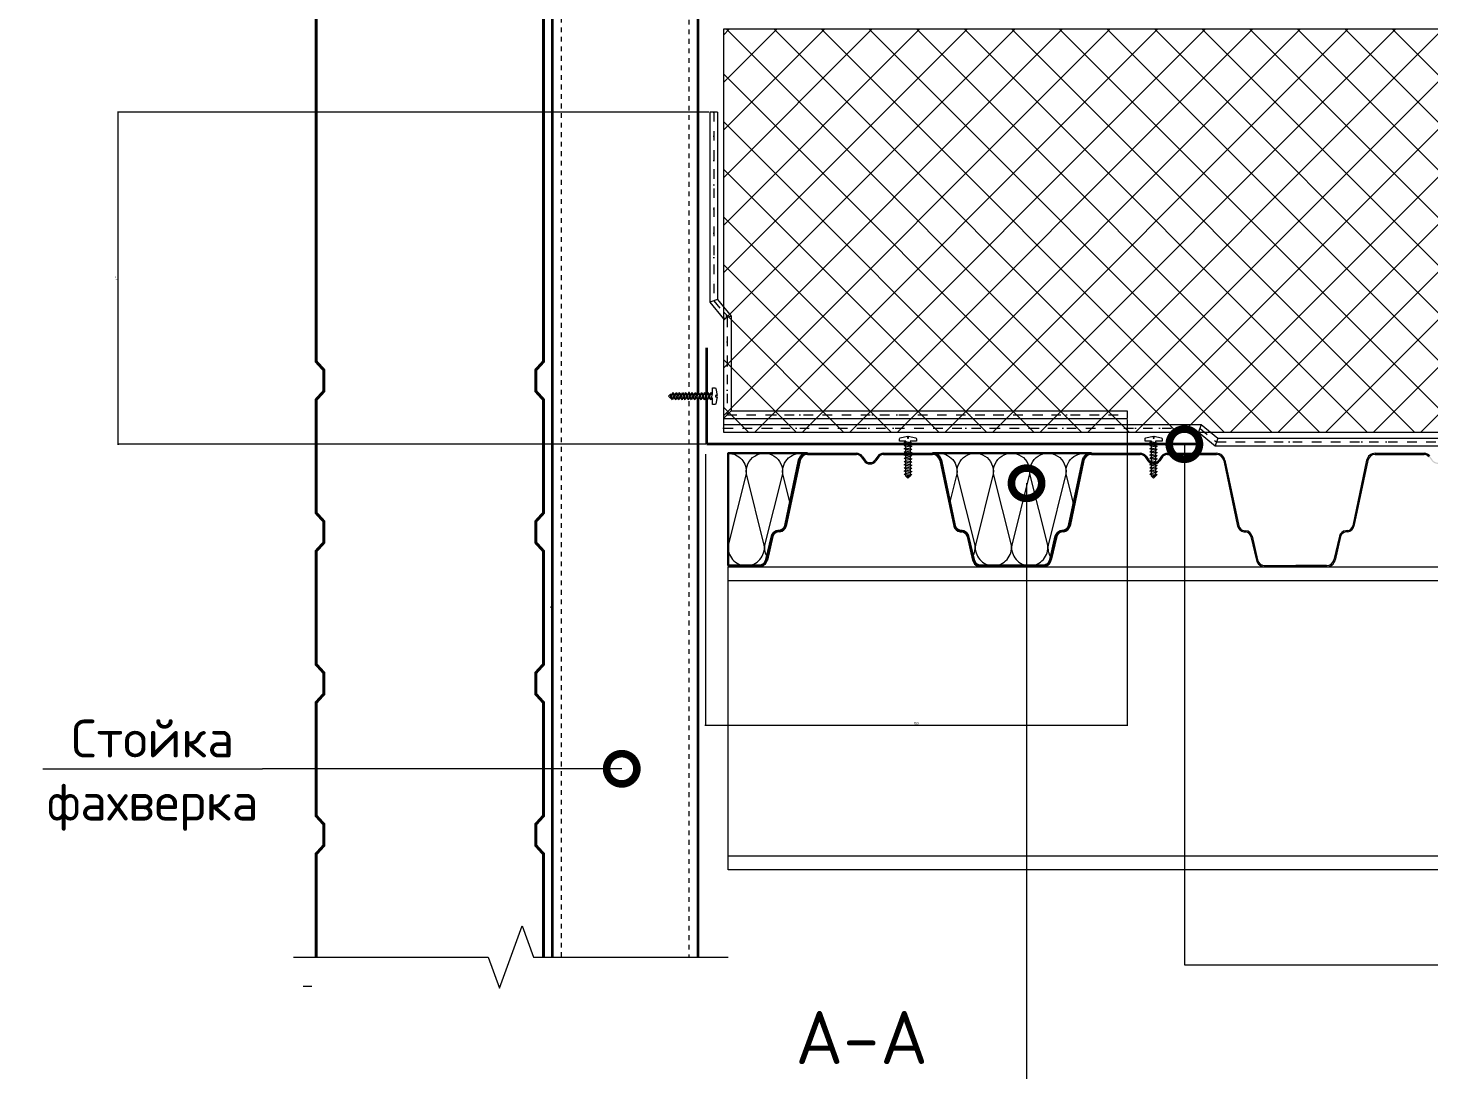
# Model space of a CAD drawing. Header units: millimetres. Extents: x -263990 to 193903, y -164417 to 240530.
# Drawn here: x -143926 to -129232, y 217071 to 227998 of the extents above; entities that cross this region are included whole.
import ezdxf

# ---------------------------------------------------------------- set-up
doc = ezdxf.new("R2010")
doc.units = ezdxf.units.MM
doc.header["$LTSCALE"] = 20
doc.set_wipeout_variables(frame=1)
doc.linetypes.add('пунктирнаяX2', pattern=[12.7, 0, -12.7])
doc.linetypes.add('штриховая 50', pattern=[1, 0.5, -0.5])
doc.layers.get('0').update_dxf_attribs({"lineweight": 0})
for name, color, linetype, lineweight in [('FP-XX-МАРКИ ПОМЕЩЕНИЙ', 250, 'Continuous', 25), ('TN-АННОТАЦИИ', 7, 'Continuous', 0), ('TN-МЕТАЛЛ КОНСТРУКЦИИ', 7, 'Continuous', 35), ('TN-ПАРОИЗОЛЯЦИЯ', 94, 'Continuous', 15), ('TN-РАЗМЕРЫ', 184, 'Continuous', 15), ('TN-УТЕПЛИТЕЛЬ КВ', 42, 'Continuous', 15)]:
    doc.layers.add(name, color=color, linetype=linetype, lineweight=lineweight)
doc.styles.add('TN-Текст', font='isocpeur.ttf')
doc.styles.add('TN-Текст-Аннотативный', font='isocpeur.ttf')

# ---------------------------------------------------------------- blocks, each defined once
blk = doc.blocks.new('_ArchTick')
at = {"color": 0, "linetype": 'ByBlock', "const_width": 0.15}
blk.add_lwpolyline([(-0.5, -0.5), (0.5, 0.5)], dxfattribs=at)
blk = doc.blocks.new('_DOTSMALL')
at = {"color": 0, "linetype": 'ByBlock', "const_width": 0.5}
blk.add_lwpolyline([(-0.0625, 0, 1), (0.0625, 0, 1)], format="xyb", close=True, dxfattribs=at)

msp = doc.modelspace()

# ---------------------------------------------------------------- hatches: boundary and pattern name
at = {"lineweight": 9, "transparency": 33554559}
h = msp.add_hatch(dxfattribs=at)
h.set_pattern_fill('ANSI37', color=256, scale=111.158289)
h.set_pattern_definition([(45, (-124358, 226721.5), (-249.557, 249.557), []), (135, (-124358, 226721.5), (-249.557, -249.557), [])])
h.paths.add_polyline_path([(-118485.38378, 227984.25214), (-136631.2072, 227984.25863), (-136631.2072, 223760.05547), (-118485.38378, 223760.04898)])
at = {"lineweight": 18}
h = msp.add_hatch(color=8, dxfattribs=at)
h.paths.add_polyline_path([(-128108.71195, 222665.69028), (-128120.82255, 222661.67329), (-128092.89999, 222540.71773), (-128080.53588, 222543.63655)])
h.paths.add_polyline_path([(-128108.71195, 222665.69028), (-128109.13782, 222667.53505), (-128121.51607, 222664.67753), (-128120.82255, 222661.67329)])
h.paths.add_polyline_path([(-128080.53588, 222543.63655), (-128092.89999, 222540.71773), (-128064.2839, 222416.75793), (-128051.93394, 222419.73804)])
h.paths.add_polyline_path([(-128051.93394, 222419.73804), (-128064.2839, 222416.75793, 0.3438724781), (-127974.95355, 222347.08242), (-127974.95355, 222359.78623, -0.343461218)])
h.paths.add_polyline_path([(-127651.20544, 222359.78623), (-127974.95355, 222359.78623), (-127974.95355, 222347.08242), (-127651.20544, 222347.08242)])
h.paths.add_polyline_path([(-130018.46138, 222774.17184), (-130030.8419, 222777.02988, -0.3188444693), (-130085.80415, 222728.1775), (-130104.78724, 222726.09428, 0.3186085476), (-130170.72723, 222667.53505), (-130158.34897, 222664.67753, -0.3185948767), (-130103.39375, 222713.46714), (-130084.42731, 222715.54619, 0.3188779843)])
h.paths.add_polyline_path([(-130158.37834, 222664.55029, -0.0005139969), (-130158.34897, 222664.67753), (-130170.72723, 222667.53505), (-130227.9311, 222419.73804), (-130215.61424, 222416.62653, 0.0003678183), (-130215.58114, 222416.75793)])
h.paths.add_polyline_path([(-130215.61424, 222416.62653), (-130227.9311, 222419.73804, -0.343461218), (-130304.9115, 222359.78623), (-130304.9115, 222347.08242, 0.343461218)])
h.paths.add_polyline_path([(-130304.9115, 222359.78623), (-130628.6596, 222359.78623), (-130628.6596, 222347.08242), (-130304.9115, 222347.08242)])
h.paths.add_polyline_path([(-129191.21064, 223465.64236), (-129221.31658, 223506.82479, 0.23930253), (-129282.85032, 223538.06409), (-129282.85032, 223525.36029, -0.23930253), (-129231.5722, 223499.32753), (-129201.46627, 223458.1451, 0.23930253), (-129139.93252, 223426.9058, 0.23930253), (-129078.39878, 223458.1451), (-129048.29284, 223499.32753, -0.23930253), (-128997.01472, 223525.36029), (-128997.01472, 223538.06409, 0.23930253), (-129058.54847, 223506.82479), (-129088.6544, 223465.64236, -0.23930253), (-129139.93252, 223439.60961, -0.23930253)])
h.paths.add_polyline_path([(-128484.17384, 223538.06409), (-128997.01472, 223538.06409), (-128997.01472, 223525.36029), (-128484.17384, 223525.36029, -0.3545864846), (-128406.48278, 223462.34028), (-128261.40366, 222774.17184), (-128249.02315, 222777.02988), (-128394.05221, 223464.96088, 0.3545864846)])
h.paths.add_polyline_path([(-128175.0778, 222726.09428), (-128194.0609, 222728.1775, -0.3188444693), (-128249.02315, 222777.02988), (-128261.40366, 222774.17184, 0.3188779844), (-128195.43773, 222715.54619), (-128176.47129, 222713.46714, -0.3185948767), (-128121.51607, 222664.67753), (-128109.13782, 222667.53505, 0.3186085476)])
h.paths.add_polyline_path([(-129873.38227, 223462.34028, -0.3545864846), (-129795.6912, 223525.36029), (-129282.85032, 223525.36029), (-129282.85032, 223538.06409), (-129795.6912, 223538.06409, 0.3545864846), (-129885.81284, 223464.96088), (-130030.8419, 222777.02988), (-130018.46138, 222774.17184)])

# ---------------------------------------------------------------- linework, layer by layer
at = {"color": 8, "lineweight": 18}
for p, q in [((-135750.59953, 223538.06409), (-135237.75865, 223538.06409)), ((-135750.59953, 223525.36029), (-135237.75865, 223525.36029)), ((-135237.75865, 223538.06409), (-135237.75865, 223525.36029)), ((-134951.92305, 223538.06409), (-134951.92305, 223525.36029)), ((-129795.6912, 223538.06409), (-129282.85032, 223538.06409)), ((-129795.6912, 223525.36029), (-129282.85032, 223525.36029)), ((-129282.85032, 223538.06409), (-129282.85032, 223525.36029)), ((-135840.72117, 223464.96088), (-135985.75023, 222777.02988)), ((-135828.2906, 223462.34028), (-135973.36971, 222774.17184)), ((-135186.48053, 223499.32753), (-135156.3746, 223458.1451)), ((-135176.22491, 223506.82479), (-135146.11897, 223465.64236)), ((-135013.4568, 223506.82479), (-135043.56273, 223465.64236)), ((-135003.20117, 223499.32753), (-135033.30711, 223458.1451)), ((-134361.39111, 223462.34028), (-134216.31199, 222774.17184)), ((-134348.96054, 223464.96088), (-134203.93148, 222777.02988)), ((-132863.267, 223464.96088), (-133008.29606, 222777.02988)), ((-132850.83643, 223462.34028), (-132995.91555, 222774.17184)), ((-131383.93694, 223462.34028), (-131238.85783, 222774.17184)), ((-131371.50637, 223464.96088), (-131226.47731, 222777.02988)), ((-129885.81284, 223464.96088), (-130030.8419, 222777.02988)), ((-129873.38227, 223462.34028), (-130018.46138, 222774.17184)), ((-135973.36971, 222774.17184), (-135985.75023, 222777.02988)), ((-134216.31199, 222774.17184), (-134203.93148, 222777.02988)), ((-132995.91555, 222774.17184), (-133008.29606, 222777.02988)), ((-131238.85783, 222774.17184), (-131226.47731, 222777.02988)), ((-130018.46138, 222774.17184), (-130030.8419, 222777.02988)), ((-136125.63556, 222667.53505), (-136182.83943, 222419.73804)), ((-136113.2573, 222664.67753), (-136170.48947, 222416.75793)), ((-136113.2573, 222664.67753), (-136125.63556, 222667.53505)), ((-136040.71248, 222728.1775), (-136059.69557, 222726.09428)), ((-136039.33564, 222715.54619), (-136058.30208, 222713.46714)), ((-134150.34606, 222715.54619), (-134131.37962, 222713.46714)), ((-134148.96922, 222728.1775), (-134129.98613, 222726.09428)), ((-134076.4244, 222664.67753), (-134064.04615, 222667.53505)), ((-134076.4244, 222664.67753), (-134019.19223, 222416.75793)), ((-134064.04615, 222667.53505), (-134006.84227, 222419.73804)), ((-133148.18139, 222667.53505), (-133205.38526, 222419.73804)), ((-133135.80313, 222664.67753), (-133193.03531, 222416.75793)), ((-133135.80313, 222664.67753), (-133148.18139, 222667.53505)), ((-133063.25831, 222728.1775), (-133082.24141, 222726.09428)), ((-133061.88148, 222715.54619), (-133080.84792, 222713.46714)), ((-131172.8919, 222715.54619), (-131153.92545, 222713.46714)), ((-131171.51506, 222728.1775), (-131152.53197, 222726.09428)), ((-131098.97024, 222664.67753), (-131086.59198, 222667.53505)), ((-131098.97024, 222664.67753), (-131041.73807, 222416.75793)), ((-131086.59198, 222667.53505), (-131029.38811, 222419.73804)), ((-130170.72723, 222667.53505), (-130227.9311, 222419.73804)), ((-130158.34897, 222664.67753), (-130215.58114, 222416.75793)), ((-130158.34897, 222664.67753), (-130170.72723, 222667.53505)), ((-130085.80415, 222728.1775), (-130104.78724, 222726.09428)), ((-130084.42731, 222715.54619), (-130103.39375, 222713.46714)), ((-136583.56793, 222359.78623), (-136583.56793, 222347.08242)), ((-136259.81983, 222359.78623), (-136583.56793, 222359.78623)), ((-136259.81983, 222347.08242), (-136583.56793, 222347.08242)), ((-136259.81983, 222347.08242), (-136259.81983, 222359.78623)), ((-136182.83943, 222419.73804), (-136170.52257, 222416.62653)), ((-134019.19223, 222416.75793), (-134006.84227, 222419.73804)), ((-133929.86188, 222359.78623), (-133606.11377, 222359.78623)), ((-133929.86188, 222347.08242), (-133929.86188, 222359.78623)), ((-133929.86188, 222347.08242), (-133606.11377, 222347.08242)), ((-133606.11377, 222359.78623), (-133606.11377, 222347.08242)), ((-133282.36566, 222359.78623), (-133606.11377, 222359.78623)), ((-133282.36566, 222347.08242), (-133606.11377, 222347.08242)), ((-133282.36566, 222347.08242), (-133282.36566, 222359.78623)), ((-133205.38526, 222419.73804), (-133193.0684, 222416.62653)), ((-131041.73807, 222416.75793), (-131029.38811, 222419.73804)), ((-130952.40771, 222359.78623), (-130628.6596, 222359.78623)), ((-130952.40771, 222347.08242), (-130952.40771, 222359.78623)), ((-130952.40771, 222347.08242), (-130628.6596, 222347.08242)), ((-130628.6596, 222359.78623), (-130628.6596, 222347.08242)), ((-130304.9115, 222359.78623), (-130628.6596, 222359.78623)), ((-130304.9115, 222347.08242), (-130628.6596, 222347.08242)), ((-130304.9115, 222347.08242), (-130304.9115, 222359.78623)), ((-130227.9311, 222419.73804), (-130215.61424, 222416.62653)), ((-138441.49933, 221930.89581), (-138441.49933, 221918.19201))]:
    msp.add_line(p, q, dxfattribs=at)
at = {"color": 8, "lineweight": 20, "const_width": 31.75951}
for points in [[(-140902.86144, 237400.95366), (-140902.86144, 224498.65228), (-140823.46266, 224411.31363), (-140823.46266, 224300.15534)], [(-138600.29689, 224300.15534), (-138600.29689, 224411.31363), (-138520.89811, 224498.65228), (-138520.89811, 237400.95366), (-140902.86144, 237400.95366)], [(-140823.46266, 224300.15534), (-140823.46266, 224188.99705), (-140902.86144, 224101.6584), (-140902.86144, 222910.67673), (-140823.46266, 222823.33807), (-140823.46266, 222712.17979)], [(-138600.29689, 222712.17979), (-138600.29689, 222823.33807), (-138520.89811, 222910.67673), (-138520.89811, 224101.6584), (-138600.29689, 224188.99705), (-138600.29689, 224300.15534)], [(-140823.46266, 222712.17979), (-140823.46266, 222601.0215), (-140902.86144, 222513.68284), (-140902.86144, 221322.70118), (-140823.46266, 221235.36252), (-140823.46266, 221124.20423)], [(-138600.29689, 221124.20423), (-138600.29689, 221235.36252), (-138520.89811, 221322.70118), (-138520.89811, 222513.68284), (-138600.29689, 222601.0215), (-138600.29689, 222712.17979)], [(-140823.46266, 221124.20423), (-140823.46266, 221013.04594), (-140902.86144, 220925.70729), (-140902.86144, 219734.72562), (-140823.46266, 219647.38697), (-140823.46266, 219536.22868)], [(-138600.29689, 219536.22868), (-138600.29689, 219647.38697), (-138520.89811, 219734.72562), (-138520.89811, 220925.70729), (-138600.29689, 221013.04594), (-138600.29689, 221124.20423)], [(-140823.46266, 219536.22868), (-140823.46266, 219425.07039), (-140902.86144, 219337.73173), (-140902.86144, 218146.75007), (-140823.46266, 218059.41141), (-140823.46266, 217948.25312)], [(-138600.29689, 217948.25312), (-138600.29689, 218059.41141), (-138520.89811, 218146.75007), (-138520.89811, 219337.73173), (-138600.29689, 219425.07039), (-138600.29689, 219536.22868)]]:
    msp.add_lwpolyline(points, dxfattribs=at)
at = {"lineweight": 20}
msp.add_lwpolyline([(-118485.38378, 227984.25214), (-136631.2072, 227984.25863), (-136631.2072, 223760.05547), (-118485.38378, 223760.04898)], close=True, dxfattribs=at)
at = {"color": 8, "lineweight": 18}
for points in [[(-118718.84295, 219171.13132), (-136583.56793, 219171.13132), (-136583.56793, 222347.08242), (-118718.84295, 222347.08242)], [(-136583.56793, 222204.16462), (-118718.84295, 222204.16462)], [(-118718.84295, 219314.04912), (-136583.56793, 219314.04912)]]:
    msp.add_lwpolyline(points, dxfattribs=at)
at = {"color": 8, "lineweight": 20}
msp.add_lwpolyline([(-141039.33746, 217948.25312), (-139767.27257, 217948.25312), (-139708.56515, 217784.98226), (-139613.28661, 218107.05068), (-139554.57919, 217948.25312), (-138384.76558, 217948.25312)], dxfattribs=at)
at = {"color": 8, "lineweight": 18}
for centre, radius, start, end in [((-135750.59953, 223445.96151), 92.10258, 90, 168.095274344), ((-135750.59953, 223445.96151), 79.39878, 90, 168.095274344), ((-135237.75865, 223461.84126), 76.22283, 36.168233333, 90), ((-135237.75865, 223461.84126), 63.51902, 36.168233333, 90), ((-134951.92305, 223461.84126), 76.22283, 90, 143.831766667), ((-134951.92305, 223461.84126), 63.51902, 90, 143.831766667), ((-134439.08217, 223445.96151), 92.10258, 11.904725656, 90), ((-134439.08217, 223445.96151), 79.39878, 11.904725656, 90), ((-132773.14536, 223445.96151), 92.10258, 90, 168.095274344), ((-132773.14536, 223445.96151), 79.39878, 90, 168.095274344), ((-131461.62801, 223445.96151), 92.10258, 11.904725656, 90), ((-131461.62801, 223445.96151), 79.39878, 11.904725656, 90), ((-129795.6912, 223445.96151), 92.10258, 90, 168.095274344), ((-129795.6912, 223445.96151), 79.39878, 90, 168.095274344), ((-129282.85032, 223461.84126), 76.22283, 36.168233333, 90), ((-129282.85032, 223461.84126), 63.51902, 36.168233333, 90), ((-135094.84085, 223503.12863), 76.22283, 216.168233333, 270), ((-135094.84085, 223503.12863), 63.51902, 216.168233333, 270), ((-135094.84085, 223503.12863), 63.51902, 270, 323.831766667), ((-135094.84085, 223503.12863), 76.22283, 270, 323.831766667), ((-136047.64151, 222791.31746), 63.51902, 276.262626838, 347.001004106), ((-134142.04019, 222791.31746), 63.51902, 192.998995894, 263.737373162), ((-133070.18735, 222791.31746), 63.51902, 276.262626838, 347.001004106), ((-131164.58603, 222791.31746), 63.51902, 192.998995894, 263.737373162), ((-130092.73318, 222791.31746), 63.51902, 276.262626838, 347.001004106), ((-136051.38074, 222650.32633), 76.22282, 96.262626838, 166.951921016), ((-136051.38074, 222650.32633), 63.51902, 96.25565463, 166.942104402), ((-136047.64151, 222791.31746), 76.22514, 276.25565463, 347.001004106), ((-134142.04019, 222791.31746), 76.22514, 192.998995894, 263.74434537), ((-134138.30097, 222650.32633), 63.51902, 13.057895598, 83.74434537), ((-134138.30097, 222650.32633), 76.22282, 13.048078984, 83.737373162), ((-133073.92657, 222650.32633), 76.22282, 96.262626838, 166.951921016), ((-133073.92657, 222650.32633), 63.51902, 96.25565463, 166.942104402), ((-133070.18735, 222791.31746), 76.22514, 276.25565463, 347.001004106), ((-131164.58603, 222791.31746), 76.22514, 192.998995894, 263.74434537), ((-131160.8468, 222650.32633), 63.51902, 13.057895598, 83.74434537), ((-131160.8468, 222650.32633), 76.22282, 13.048078984, 83.737373162), ((-130096.47241, 222650.32633), 76.22282, 96.262626838, 166.951921016), ((-130096.47241, 222650.32633), 63.51902, 96.25565463, 166.942104402), ((-130092.73318, 222791.31746), 76.22514, 276.25565463, 347.001004106), ((-136259.81983, 222439.18501), 79.39878, 270, 345.822436126), ((-136259.81983, 222439.18501), 92.10258, 270, 345.906733869), ((-133929.86188, 222439.18501), 92.10258, 194.093266131, 270), ((-133929.86188, 222439.18501), 79.39878, 194.177563874, 270), ((-133282.36566, 222439.18501), 79.39878, 270, 345.822436126), ((-133282.36566, 222439.18501), 92.10258, 270, 345.906733869), ((-130952.40771, 222439.18501), 92.10258, 194.093266131, 270), ((-130952.40771, 222439.18501), 79.39878, 194.177563874, 270), ((-130304.9115, 222439.18501), 79.39878, 270, 345.822436126), ((-130304.9115, 222439.18501), 92.10258, 270, 345.906733869)]:
    msp.add_arc(centre, radius, start, end, dxfattribs=at)
at = {"layer": 'TN-АННОТАЦИИ'}
msp.add_line((-131797.63252, 218171.99061), (-131667.74694, 218171.99061), dxfattribs=at)
for points in [[(-131797.63252, 223633.34262), (-131797.63252, 218171.99061)], [(-133452.74554, 223223.63621), (-133452.74554, 216294.48339)], [(-131667.74694, 218171.99061), (-119400.63578, 218171.99061)]]:
    msp.add_lwpolyline(points, dxfattribs=at)
at = {"layer": 'TN-МЕТАЛЛ КОНСТРУКЦИИ'}
msp.add_line((-136805.88451, 223633.34262), (-136805.88451, 224645.4398), dxfattribs=at)
at = {"layer": 'TN-ПАРОИЗОЛЯЦИЯ', "linetype": 'Continuous'}
for p, q in [((-136694.72622, 227116.36249), (-136774.125, 227116.36249)), ((-136774.125, 227116.36249), (-136774.125, 225123.80572)), ((-136694.72622, 227116.36249), (-136694.72622, 225152.00708)), ((-136694.72622, 225152.00708), (-136774.125, 225123.80572)), ((-136694.72622, 225152.00708), (-136551.80842, 224976.20123)), ((-136774.125, 225123.80572), (-136631.2072, 224947.99987)), ((-136551.80842, 224976.20123), (-136631.2072, 224947.99987)), ((-136551.80842, 224976.20123), (-136551.80842, 223982.37205)), ((-136551.80842, 223982.37205), (-132396.97374, 223982.37205)), ((-132396.97374, 223982.37205), (-132396.97374, 223902.97327)), ((-136631.2072, 223902.97327), (-132396.97374, 223902.97327)), ((-136631.2072, 223839.45425), (-136631.2072, 223760.05547)), ((-136631.2072, 223839.45425), (-131621.77333, 223839.45425)), ((-131621.77333, 223839.45425), (-131649.97469, 223760.05547)), ((-131621.77333, 223839.45425), (-131445.96748, 223696.53645)), ((-131649.97469, 223760.05547), (-131474.16884, 223617.13767)), ((-131445.96748, 223696.53645), (-131474.16884, 223617.13767)), ((-131445.96748, 223696.53645), (-118564.09148, 223696.53645)), ((-131474.16884, 223617.13767), (-118564.09148, 223617.13767))]:
    msp.add_line(p, q, dxfattribs=at)
at = {"layer": 'TN-ПАРОИЗОЛЯЦИЯ', "linetype": 'пунктирнаяX2'}
for p, q in [((-136734.42561, 227116.36249), (-136734.42561, 225137.9064)), ((-136734.42561, 225137.9064), (-136591.50781, 224962.10055)), ((-136591.50781, 224962.10055), (-136591.50781, 223942.67266)), ((-136591.50781, 223942.67266), (-132396.97374, 223942.67266)), ((-136631.2072, 223799.75486), (-131635.87401, 223799.75486)), ((-131635.87401, 223799.75486), (-131460.06816, 223656.83706)), ((-131460.06816, 223656.83706), (-118564.09148, 223656.83706))]:
    msp.add_line(p, q, dxfattribs=at)
at = {"layer": 'TN-ПАРОИЗОЛЯЦИЯ', "linetype": 'штриховая 50', "ltscale": 10}
for p, q in [((-136734.42561, 227116.36249), (-136734.42561, 225137.9064)), ((-136734.42561, 225137.9064), (-136591.50781, 224962.10055)), ((-136591.50781, 224962.10055), (-136591.50781, 223942.67266)), ((-136591.50781, 223942.67266), (-132396.97374, 223942.67266)), ((-136631.2072, 223799.75486), (-131635.87401, 223799.75486)), ((-131635.87401, 223799.75486), (-131460.06816, 223656.83706)), ((-131460.06816, 223656.83706), (-118564.09148, 223656.83706))]:
    msp.add_line(p, q, dxfattribs=at)
at = {"layer": 'TN-РАЗМЕРЫ'}
for p, q in [((-136784.125, 227116.36249), (-142986.20284, 227116.36249)), ((-142979.20284, 223626.34262), (-142979.20284, 227123.36249)), ((-132396.97374, 223892.97327), (-132396.97374, 220678.49892)), ((-136815.88451, 223633.34262), (-142986.20284, 223633.34262)), ((-136821.76427, 223528.06409), (-136821.76427, 220678.49892)), ((-136828.76427, 220685.49892), (-132389.97374, 220685.49892))]:
    msp.add_line(p, q, dxfattribs=at)
at = {"layer": 'TN-УТЕПЛИТЕЛЬ КВ', "lineweight": 30}
for points in [[(-136583.56793, 222359.78623), (-136259.81983, 222359.78623, 0.343461218), (-136182.83943, 222419.73804), (-136125.63556, 222667.53505, -0.3186085473), (-136059.69557, 222726.09428, 0.3758981504), (-135985.75023, 222777.02988), (-135840.72117, 223464.96088, -0.3545864846), (-135750.59953, 223538.06409), (-136583.56793, 223538.06409)], [(-133282.36566, 222359.78623), (-133929.86188, 222359.78623, -0.343461218), (-134006.84227, 222419.73804), (-134064.04615, 222667.53505, 0.3186085468), (-134129.98613, 222726.09428, -0.3758981504), (-134203.93148, 222777.02988), (-134348.96054, 223464.96088, 0.3545864846), (-134439.08217, 223538.06409), (-132773.14536, 223538.06409, 0.3545864846), (-132863.267, 223464.96088), (-133008.29606, 222777.02988, -0.3758981504), (-133082.24141, 222726.09428, 0.3186085473), (-133148.18139, 222667.53505), (-133205.38526, 222419.73804, -0.343461218)]]:
    msp.add_lwpolyline(points, format="xyb", close=True, dxfattribs=at)
at = {"layer": 'TN-УТЕПЛИТЕЛЬ КВ'}
for points in [[(-136583.56793, 223538.06405, -0.451891502), (-136394.41307, 223323.5036), (-136581.909, 222574.3528, 0.4517184411), (-136392.86369, 222359.79231)], [(-136392.86369, 222359.79231, 0.4517184411), (-136203.83207, 222574.36488), (-136391.37586, 223323.5037, -1.1350416127), (-136013.29893, 223323.51577), (-136200.79487, 222574.36497, 0.1757020055), (-136172.24678, 222447.62602, 0.1757020055)], [(-135932.15838, 223011.53405), (-136010.26173, 223323.51587, -0.5244542509), (-135776.8697, 223532.85457)], [(-134411.85357, 223533.94724, -0.5161076544), (-134183.33205, 223323.52186), (-134257.04831, 223028.98432)], [(-134015.51087, 222457.28886, 0.1605288602), (-133992.75106, 222574.38314), (-134180.29485, 223323.52196, -1.1350416127), (-133802.21792, 223323.53403), (-133989.71386, 222574.38323, 0.4517184411), (-133800.66854, 222359.82275)], [(-133800.66854, 222359.82275, 0.4517184411), (-133611.63693, 222574.39531), (-133799.18072, 223323.53413, -1.1350416127), (-133421.10379, 223323.54621), (-133608.59973, 222574.3954, 0.4517184411), (-133419.55441, 222359.83492, 0.4517184411)], [(-133419.55441, 222359.83492, 0.4517184411), (-133230.52279, 222574.40748), (-133418.06659, 223323.5463, -1.1350416127), (-133039.98965, 223323.55838), (-133227.48559, 222574.40758, 0.1757020055), (-133198.9375, 222447.66862, 0.1757020055)], [(-132958.8491, 223011.57665), (-133036.95245, 223323.55847, -0.5244542509), (-132803.56042, 223532.89717)]]:
    msp.add_lwpolyline(points, format="xyb", dxfattribs=at)

# ---------------------------------------------------------------- block references
at = {"layer": 'TN-АННОТАЦИИ', "xscale": 635.1902217856366, "yscale": 635.1902217856366, "zscale": 635.1902217856366, "rotation": 90}
msp.add_blockref('_DOTSMALL', (-133452.74554, 223223.63621), dxfattribs=at)
at = {"layer": 'TN-АННОТАЦИИ', "xscale": 635.1902217856366, "yscale": 635.1902217856366, "zscale": 635.1902217856366}
msp.add_blockref('_DOTSMALL', (-137698.52349, 220229.15547), dxfattribs=at)
at = {"layer": 'TN-РАЗМЕРЫ', "xscale": 15, "yscale": 15, "zscale": 15}
for p, rotation in [((-142979.20284, 227116.36249), 90), ((-142979.20284, 223633.34262), 270), ((-136821.76427, 220685.49892), 180)]:
    msp.add_blockref('_ArchTick', p, dxfattribs=dict(at, rotation=rotation))
msp.add_blockref('_ArchTick', (-132396.97374, 220685.49892), dxfattribs=at)

# ---------------------------------------------------------------- texts
at = {"layer": 'TN-АННОТАЦИИ', "color": 0, "style": 'TN-Текст-Аннотативный'}
for s, p in [('А', (-135876.4167, 217133.5869)), ('А', (-134987.15039, 217133.5869)), ('-', (-135376.2044, 217133.5869))]:
    msp.add_text(s, height=555.79144, dxfattribs=at).set_placement(p)
at = {"layer": 'TN-АННОТАЦИИ', "insert": (-142618.89267, 220745.24752), "char_height": 396.993889, "attachment_point": 2, "style": 'TN-Текст', "bg_fill": 2}
msp.add_mtext('Стойка\\Pфахверка', dxfattribs=at)
at = {"layer": 'TN-РАЗМЕРЫ', "insert": (-142999.70284, 225374.85256), "char_height": 25, "attachment_point": 5, "rotation": 90, "style": 'TN-Текст-Аннотативный'}
msp.add_mtext('\\A1;L{\\H0.7x;\\S*^ ;}', dxfattribs=at)
at = {"layer": 'TN-РАЗМЕРЫ', "insert": (-134609.369, 220705.99892), "char_height": 25, "attachment_point": 5, "style": 'TN-Текст-Аннотативный'}
msp.add_mtext('\\A1;150', dxfattribs=at)

# ---------------------------------------------------------------- next in the draw order: linework, layer by layer
at = {"layer": 'TN-АННОТАЦИИ'}
msp.add_line((-141337.72481, 220229.15547), (-141467.6104, 220229.15547), dxfattribs=at)
for points in [[(-143770.17495, 220229.15547), (-141467.6104, 220229.15547)], [(-137698.52349, 220229.15547), (-141337.72481, 220229.15547)]]:
    msp.add_lwpolyline(points, dxfattribs=at)

# ---------------------------------------------------------------- next in the draw order: wipeouts: each hides what was drawn before it
at = {"color": 251, "lineweight": 0}
for points in [[(-134674.37216, 223297.73203), (-134696.60382, 223275.50037), (-134718.83548, 223297.73203), (-134718.83548, 223665.10213), (-134785.53045, 223665.10213), (-134785.53045, 223689.01393), (-134783.03908, 223696.0268), (-134776.68174, 223699.89611), (-134702.16174, 223715.91735), (-134702.16174, 223696.06766), (-134691.04591, 223696.06766), (-134691.04591, 223715.91735), (-134616.5259, 223699.89611), (-134610.16856, 223696.0268), (-134607.67719, 223689.01393), (-134607.67719, 223665.10213), (-134674.37216, 223665.10213)], [(-132098.53176, 223297.73203), (-132120.76342, 223275.50037), (-132142.99508, 223297.73203), (-132142.99508, 223665.10213), (-132209.69005, 223665.10213), (-132209.69005, 223689.01393), (-132207.19868, 223696.0268), (-132200.84135, 223699.89611), (-132126.32134, 223715.91735), (-132126.32134, 223696.06766), (-132115.20551, 223696.06766), (-132115.20551, 223715.91735), (-132040.6855, 223699.89611), (-132034.32816, 223696.0268), (-132031.83679, 223689.01393), (-132031.83679, 223665.10213), (-132098.53176, 223665.10213)]]:
    msp.add_wipeout(points, dxfattribs=at)
at = {"lineweight": 0}
msp.add_wipeout([(-136795.06172, 217501.81057), (-136795.06172, 218254.5644), (-138624.11652, 218254.5644), (-138743.21469, 218581.78392), (-138981.41102, 217927.34487), (-139100.50919, 218254.5644), (-140949.06264, 218254.5644), (-140949.06264, 217501.81057), (-139100.50919, 217501.81057), (-138981.41102, 217174.59105), (-138743.21469, 217829.03009), (-138624.11652, 217501.81057)], dxfattribs=at).dxf.layer = 'FP-XX-МАРКИ ПОМЕЩЕНИЙ'

# ---------------------------------------------------------------- next in the draw order: hatches: boundary and pattern name
at = {"lineweight": 18}
h = msp.add_hatch(color=8, dxfattribs=at)
h.paths.add_polyline_path([(-134063.62028, 222665.69028), (-134075.73088, 222661.67329), (-134047.80832, 222540.71773), (-134035.44421, 222543.63655)])
h.paths.add_polyline_path([(-134063.62028, 222665.69028), (-134064.04615, 222667.53505), (-134076.4244, 222664.67753), (-134075.73088, 222661.67329)])
h.paths.add_polyline_path([(-134035.44421, 222543.63655), (-134047.80832, 222540.71773), (-134019.19223, 222416.75793), (-134006.84227, 222419.73804)])
h.paths.add_polyline_path([(-134006.84227, 222419.73804), (-134019.19223, 222416.75793, 0.3438724781), (-133929.86188, 222347.08242), (-133929.86188, 222359.78623, -0.343461218)])
h.paths.add_polyline_path([(-133606.11377, 222359.78623), (-133929.86188, 222359.78623), (-133929.86188, 222347.08242), (-133606.11377, 222347.08242)])
h.paths.add_polyline_path([(-135973.36971, 222774.17184), (-135985.75023, 222777.02988, -0.3188444693), (-136040.71248, 222728.1775), (-136059.69557, 222726.09428, 0.3186085476), (-136125.63556, 222667.53505), (-136113.2573, 222664.67753, -0.3185948767), (-136058.30208, 222713.46714), (-136039.33564, 222715.54619, 0.3188779843)])
h.paths.add_polyline_path([(-136113.28667, 222664.55029, -0.0005139969), (-136113.2573, 222664.67753), (-136125.63556, 222667.53505), (-136182.83943, 222419.73804), (-136170.52257, 222416.62653, 0.0003678183), (-136170.48947, 222416.75793)])
h.paths.add_polyline_path([(-136170.52257, 222416.62653), (-136182.83943, 222419.73804, -0.343461218), (-136259.81983, 222359.78623), (-136259.81983, 222347.08242, 0.343461218)])
h.paths.add_polyline_path([(-136259.81983, 222359.78623), (-136583.56793, 222359.78623), (-136583.56793, 222347.08242), (-136259.81983, 222347.08242)])
h.paths.add_polyline_path([(-135146.11897, 223465.64236), (-135176.22491, 223506.82479, 0.23930253), (-135237.75865, 223538.06409), (-135237.75865, 223525.36029, -0.23930253), (-135186.48053, 223499.32753), (-135156.3746, 223458.1451, 0.23930253), (-135094.84085, 223426.9058, 0.23930253), (-135033.30711, 223458.1451), (-135003.20117, 223499.32753, -0.23930253), (-134951.92305, 223525.36029), (-134951.92305, 223538.06409, 0.23930253), (-135013.4568, 223506.82479), (-135043.56273, 223465.64236, -0.23930253), (-135094.84085, 223439.60961, -0.23930253)])
h.paths.add_polyline_path([(-134439.08217, 223538.06409), (-134951.92305, 223538.06409), (-134951.92305, 223525.36029), (-134439.08217, 223525.36029, -0.3545864846), (-134361.39111, 223462.34028), (-134216.31199, 222774.17184), (-134203.93148, 222777.02988), (-134348.96054, 223464.96088, 0.3545864846)])
h.paths.add_polyline_path([(-134129.98613, 222726.09428), (-134148.96922, 222728.1775, -0.3188444693), (-134203.93148, 222777.02988), (-134216.31199, 222774.17184, 0.3188779844), (-134150.34606, 222715.54619), (-134131.37962, 222713.46714, -0.3185948767), (-134076.4244, 222664.67753), (-134064.04615, 222667.53505, 0.3186085476)])
h.paths.add_polyline_path([(-135828.2906, 223462.34028, -0.3545864846), (-135750.59953, 223525.36029), (-135237.75865, 223525.36029), (-135237.75865, 223538.06409), (-135750.59953, 223538.06409, 0.3545864846), (-135840.72117, 223464.96088), (-135985.75023, 222777.02988), (-135973.36971, 222774.17184)])
h = msp.add_hatch(color=8, dxfattribs=at)
h.paths.add_polyline_path([(-131086.16612, 222665.69028), (-131098.27671, 222661.67329), (-131070.35415, 222540.71773), (-131057.99005, 222543.63655)])
h.paths.add_polyline_path([(-131086.16612, 222665.69028), (-131086.59198, 222667.53505), (-131098.97024, 222664.67753), (-131098.27671, 222661.67329)])
h.paths.add_polyline_path([(-131057.99005, 222543.63655), (-131070.35415, 222540.71773), (-131041.73807, 222416.75793), (-131029.38811, 222419.73804)])
h.paths.add_polyline_path([(-131029.38811, 222419.73804), (-131041.73807, 222416.75793, 0.3438724781), (-130952.40771, 222347.08242), (-130952.40771, 222359.78623, -0.343461218)])
h.paths.add_polyline_path([(-130628.6596, 222359.78623), (-130952.40771, 222359.78623), (-130952.40771, 222347.08242), (-130628.6596, 222347.08242)])
h.paths.add_polyline_path([(-132995.91555, 222774.17184), (-133008.29606, 222777.02988, -0.3188444693), (-133063.25831, 222728.1775), (-133082.24141, 222726.09428, 0.3186085476), (-133148.18139, 222667.53505), (-133135.80313, 222664.67753, -0.3185948767), (-133080.84792, 222713.46714), (-133061.88148, 222715.54619, 0.3188779843)])
h.paths.add_polyline_path([(-133135.83251, 222664.55029, -0.0005139969), (-133135.80313, 222664.67753), (-133148.18139, 222667.53505), (-133205.38526, 222419.73804), (-133193.0684, 222416.62653, 0.0003678183), (-133193.03531, 222416.75793)])
h.paths.add_polyline_path([(-133193.0684, 222416.62653), (-133205.38526, 222419.73804, -0.343461218), (-133282.36566, 222359.78623), (-133282.36566, 222347.08242, 0.343461218)])
h.paths.add_polyline_path([(-133282.36566, 222359.78623), (-133606.11377, 222359.78623), (-133606.11377, 222347.08242), (-133282.36566, 222347.08242)])
h.paths.add_polyline_path([(-132168.66481, 223465.64236), (-132198.77074, 223506.82479, 0.23930253), (-132260.30449, 223538.06409), (-132260.30449, 223525.36029, -0.23930253), (-132209.02637, 223499.32753), (-132178.92043, 223458.1451, 0.23930253), (-132117.38669, 223426.9058, 0.23930253), (-132055.85294, 223458.1451), (-132025.74701, 223499.32753, -0.23930253), (-131974.46889, 223525.36029), (-131974.46889, 223538.06409, 0.23930253), (-132036.00263, 223506.82479), (-132066.10857, 223465.64236, -0.23930253), (-132117.38669, 223439.60961, -0.23930253)])
h.paths.add_polyline_path([(-131461.62801, 223538.06409), (-131974.46889, 223538.06409), (-131974.46889, 223525.36029), (-131461.62801, 223525.36029, -0.3545864846), (-131383.93694, 223462.34028), (-131238.85783, 222774.17184), (-131226.47731, 222777.02988), (-131371.50637, 223464.96088, 0.3545864846)])
h.paths.add_polyline_path([(-131152.53197, 222726.09428), (-131171.51506, 222728.1775, -0.3188444693), (-131226.47731, 222777.02988), (-131238.85783, 222774.17184, 0.3188779844), (-131172.8919, 222715.54619), (-131153.92545, 222713.46714, -0.3185948767), (-131098.97024, 222664.67753), (-131086.59198, 222667.53505, 0.3186085476)])
h.paths.add_polyline_path([(-132850.83643, 223462.34028, -0.3545864846), (-132773.14536, 223525.36029), (-132260.30449, 223525.36029), (-132260.30449, 223538.06409), (-132773.14536, 223538.06409, 0.3545864846), (-132863.267, 223464.96088), (-133008.29606, 222777.02988), (-132995.91555, 222774.17184)])

# ---------------------------------------------------------------- next in the draw order: linework, layer by layer
at = {"color": 8, "lineweight": 18}
for p, q in [((-134951.92305, 223538.06409), (-134439.08217, 223538.06409)), ((-134951.92305, 223525.36029), (-134439.08217, 223525.36029)), ((-132773.14536, 223538.06409), (-132260.30449, 223538.06409)), ((-132773.14536, 223525.36029), (-132260.30449, 223525.36029)), ((-132260.30449, 223538.06409), (-132260.30449, 223525.36029)), ((-131974.46889, 223538.06409), (-131461.62801, 223538.06409)), ((-131974.46889, 223538.06409), (-131974.46889, 223525.36029)), ((-131974.46889, 223525.36029), (-131461.62801, 223525.36029)), ((-132209.02637, 223499.32753), (-132178.92043, 223458.1451)), ((-132198.77074, 223506.82479), (-132168.66481, 223465.64236)), ((-132036.00263, 223506.82479), (-132066.10857, 223465.64236)), ((-132025.74701, 223499.32753), (-132055.85294, 223458.1451))]:
    msp.add_line(p, q, dxfattribs=at)
at = {"color": 7}
for points in [[(-134718.83548, 223297.73203), (-134718.83548, 223665.10213), (-134785.53045, 223665.10213), (-134785.53045, 223689.01393, -0.3552567939), (-134776.68174, 223699.89611), (-134702.16174, 223715.91735), (-134702.16174, 223696.06766), (-134691.04591, 223696.06766), (-134691.04591, 223715.91735), (-134616.5259, 223699.89611, -0.3552567939), (-134607.67719, 223689.01393), (-134607.67719, 223665.10213), (-134674.37216, 223665.10213), (-134674.37216, 223297.73203)], [(-132142.99508, 223297.73203), (-132142.99508, 223665.10213), (-132209.69005, 223665.10213), (-132209.69005, 223689.01393, -0.3552567939), (-132200.84135, 223699.89611), (-132126.32134, 223715.91735), (-132126.32134, 223696.06766), (-132115.20551, 223696.06766), (-132115.20551, 223715.91735), (-132040.6855, 223699.89611, -0.3552567939), (-132031.83679, 223689.01393), (-132031.83679, 223665.10213), (-132098.53176, 223665.10213), (-132098.53176, 223297.73203)]]:
    msp.add_lwpolyline(points, format="xyb", dxfattribs=at)
for points in [[(-134672.67035, 223634.40569), (-134735.82327, 223650.01644), (-134720.42482, 223662.84075), (-134657.2719, 223647.23)], [(-132096.82995, 223634.40569), (-132159.98287, 223650.01644), (-132144.58442, 223662.84075), (-132081.4315, 223647.23)], [(-134672.67035, 223601.0582), (-134735.82327, 223616.66895), (-134720.42482, 223629.49326), (-134657.2719, 223613.88251)], [(-134672.67035, 223567.71072), (-134735.82327, 223583.32146), (-134720.42482, 223596.14577), (-134657.2719, 223580.53503)], [(-134672.67035, 223534.36323), (-134735.82327, 223549.97398), (-134720.42482, 223562.79829), (-134657.2719, 223547.18754)], [(-134672.67035, 223501.01574), (-134735.82327, 223516.62649), (-134720.42482, 223529.4508), (-134657.2719, 223513.84005)], [(-132096.82995, 223601.0582), (-132159.98287, 223616.66895), (-132144.58442, 223629.49326), (-132081.4315, 223613.88251)], [(-132096.82995, 223567.71072), (-132159.98287, 223583.32146), (-132144.58442, 223596.14577), (-132081.4315, 223580.53503)], [(-132096.82995, 223534.36323), (-132159.98287, 223549.97398), (-132144.58442, 223562.79829), (-132081.4315, 223547.18754)], [(-132096.82995, 223501.01574), (-132159.98287, 223516.62649), (-132144.58442, 223529.4508), (-132081.4315, 223513.84005)], [(-134672.67035, 223467.66826), (-134735.82327, 223483.279), (-134720.42482, 223496.10331), (-134657.2719, 223480.49257)], [(-134672.67035, 223434.32077), (-134735.82327, 223449.93152), (-134720.42482, 223462.75583), (-134657.2719, 223447.14508)], [(-134672.67035, 223400.97328), (-134735.82327, 223416.58403), (-134720.42482, 223429.40834), (-134657.2719, 223413.79759)], [(-134672.67035, 223367.6258), (-134735.82327, 223383.23654), (-134720.42482, 223396.06085), (-134657.2719, 223380.45011)], [(-134672.67035, 223334.27831), (-134735.82327, 223349.88906), (-134720.42482, 223362.71337), (-134657.2719, 223347.10262)], [(-132096.82995, 223467.66826), (-132159.98287, 223483.279), (-132144.58442, 223496.10331), (-132081.4315, 223480.49257)], [(-132096.82995, 223434.32077), (-132159.98287, 223449.93152), (-132144.58442, 223462.75583), (-132081.4315, 223447.14508)], [(-132096.82995, 223400.97328), (-132159.98287, 223416.58403), (-132144.58442, 223429.40834), (-132081.4315, 223413.79759)], [(-132096.82995, 223367.6258), (-132159.98287, 223383.23654), (-132144.58442, 223396.06085), (-132081.4315, 223380.45011)], [(-132096.82995, 223334.27831), (-132159.98287, 223349.88906), (-132144.58442, 223362.71337), (-132081.4315, 223347.10262)], [(-134672.67035, 223300.93082), (-134735.82327, 223316.54157), (-134720.42482, 223329.36588), (-134657.2719, 223313.75513)], [(-132096.82995, 223300.93082), (-132159.98287, 223316.54157), (-132144.58442, 223329.36588), (-132081.4315, 223313.75513)]]:
    msp.add_lwpolyline(points, close=True, dxfattribs=at)
for points in [[(-134718.83548, 223297.73203), (-134696.60382, 223275.50037)], [(-134718.83548, 223297.73203), (-134674.37216, 223297.73203)], [(-134674.37216, 223297.73203), (-134696.60382, 223275.50037)], [(-132142.99508, 223297.73203), (-132120.76342, 223275.50037)], [(-132142.99508, 223297.73203), (-132098.53176, 223297.73203)], [(-132098.53176, 223297.73203), (-132120.76342, 223275.50037)]]:
    msp.add_lwpolyline(points, dxfattribs=at)
at = {"linetype": 'Continuous'}
msp.add_lwpolyline([(-141141.05778, 218254.5644), (-139100.50919, 218254.5644), (-139100.50919, 218254.5644), (-138981.41102, 217927.34487), (-138743.21469, 218581.78392), (-138624.11652, 218254.5644), (-136583.56793, 218254.5644)], dxfattribs=at)
at = {"color": 8, "lineweight": 18}
for centre, radius, start, end in [((-132260.30449, 223461.84126), 76.22283, 36.168233333, 90), ((-132260.30449, 223461.84126), 63.51902, 36.168233333, 90), ((-131974.46889, 223461.84126), 76.22283, 90, 143.831766667), ((-131974.46889, 223461.84126), 63.51902, 90, 143.831766667), ((-132117.38669, 223503.12863), 76.22283, 216.168233333, 270), ((-132117.38669, 223503.12863), 63.51902, 216.168233333, 270), ((-132117.38669, 223503.12863), 63.51902, 270, 323.831766667), ((-132117.38669, 223503.12863), 76.22283, 270, 323.831766667)]:
    msp.add_arc(centre, radius, start, end, dxfattribs=at)
at = {"layer": 'TN-МЕТАЛЛ КОНСТРУКЦИИ'}
for p, q in [((-138425.61958, 218254.5644), (-138425.61958, 233383.18733)), ((-136901.16304, 233383.18733), (-136901.16304, 218254.5644)), ((-131666.44324, 223633.34262), (-136805.88451, 223633.34262))]:
    msp.add_line(p, q, dxfattribs=at)
at = {"layer": 'TN-МЕТАЛЛ КОНСТРУКЦИИ', "linetype": 'штриховая 50', "lineweight": 15, "ltscale": 5}
for p, q in [((-138330.34072, 218254.5644), (-138330.34779, 233383.18733)), ((-136996.44832, 233383.18733), (-136996.44125, 218254.5644))]:
    msp.add_line(p, q, dxfattribs=at)
at = {"layer": 'TN-ПАРОИЗОЛЯЦИЯ', "linetype": 'Continuous'}
msp.add_line((-136631.2072, 223760.05547), (-131649.97469, 223760.05547), dxfattribs=at)

# ---------------------------------------------------------------- next in the draw order: block references
at = {"layer": 'TN-АННОТАЦИИ', "xscale": 635.1902217856366, "yscale": 635.1902217856366, "zscale": 635.1902217856366, "rotation": 90}
msp.add_blockref('_DOTSMALL', (-131797.63252, 223633.34262), dxfattribs=at)

# ---------------------------------------------------------------- next in the draw order: wipeouts: each hides what was drawn before it
at = {"color": 251, "lineweight": 0}
msp.add_wipeout([(-137187.57718, 224114.87408), (-137209.80883, 224137.10574), (-137187.57718, 224159.33739), (-136747.66396, 224159.33739), (-136747.66396, 224226.03237), (-136723.75217, 224226.03237), (-136716.7393, 224223.541), (-136712.86999, 224217.18366), (-136696.84875, 224142.66365), (-136716.69844, 224142.66365), (-136716.69844, 224131.54782), (-136696.84875, 224131.54782), (-136712.86999, 224057.02781), (-136716.7393, 224050.67048), (-136723.75217, 224048.17911), (-136747.66396, 224048.17911), (-136747.66396, 224114.87408)], dxfattribs=at)

# ---------------------------------------------------------------- next in the draw order: linework, layer by layer
at = {"color": 7}
for points in [[(-137187.57718, 224159.33739), (-137209.80883, 224137.10574)], [(-137187.57718, 224114.87408), (-137209.80883, 224137.10574)], [(-137187.57718, 224159.33739), (-137187.57718, 224114.87408)]]:
    msp.add_lwpolyline(points, dxfattribs=at)
msp.add_lwpolyline([(-137187.57718, 224159.33739), (-136747.66396, 224159.33739), (-136747.66396, 224226.03237), (-136723.75217, 224226.03237, -0.3552567939), (-136712.86999, 224217.18366), (-136696.84875, 224142.66365), (-136716.69844, 224142.66365), (-136716.69844, 224131.54782), (-136696.84875, 224131.54782), (-136712.86999, 224057.02781, -0.3552567939), (-136723.75217, 224048.17911), (-136747.66396, 224048.17911), (-136747.66396, 224114.87408), (-137187.57718, 224114.87408)], format="xyb", dxfattribs=at)
for points in [[(-137178.53025, 224113.17227), (-137162.9195, 224176.32519), (-137150.09519, 224160.92673), (-137165.70594, 224097.77381)], [(-137145.18276, 224113.17227), (-137129.57202, 224176.32519), (-137116.74771, 224160.92673), (-137132.35845, 224097.77381)], [(-137111.83528, 224113.17227), (-137096.22453, 224176.32519), (-137083.40022, 224160.92673), (-137099.01097, 224097.77381)], [(-137078.48779, 224113.17227), (-137062.87704, 224176.32519), (-137050.05273, 224160.92673), (-137065.66348, 224097.77381)], [(-137045.1403, 224113.17227), (-137029.52956, 224176.32519), (-137016.70525, 224160.92673), (-137032.31599, 224097.77381)], [(-137011.79282, 224113.17227), (-136996.18207, 224176.32519), (-136983.35776, 224160.92673), (-136998.96851, 224097.77381)], [(-136978.44533, 224113.17227), (-136962.83458, 224176.32519), (-136950.01027, 224160.92673), (-136965.62102, 224097.77381)], [(-136945.09784, 224113.17227), (-136929.4871, 224176.32519), (-136916.66279, 224160.92673), (-136932.27353, 224097.77381)], [(-136911.75036, 224113.17227), (-136896.13961, 224176.32519), (-136883.3153, 224160.92673), (-136898.92605, 224097.77381)], [(-136878.40287, 224113.17227), (-136862.79212, 224176.32519), (-136849.96781, 224160.92673), (-136865.57856, 224097.77381)], [(-136845.05538, 224113.17227), (-136829.44464, 224176.32519), (-136816.62033, 224160.92673), (-136832.23107, 224097.77381)], [(-136811.7079, 224113.17227), (-136796.09715, 224176.32519), (-136783.27284, 224160.92673), (-136798.88359, 224097.77381)], [(-136778.36041, 224113.17227), (-136762.74966, 224176.32519), (-136749.92535, 224160.92673), (-136765.5361, 224097.77381)]]:
    msp.add_lwpolyline(points, close=True, dxfattribs=at)
at = {"layer": 'TN-ПАРОИЗОЛЯЦИЯ', "linetype": 'Continuous'}
for p in [(-136631.2072, 224947.99987), (-136551.80842, 223982.37205)]:
    msp.add_line(p, (-136631.2072, 223902.97327), dxfattribs=at)

doc.saveas('drawing.dxf')
